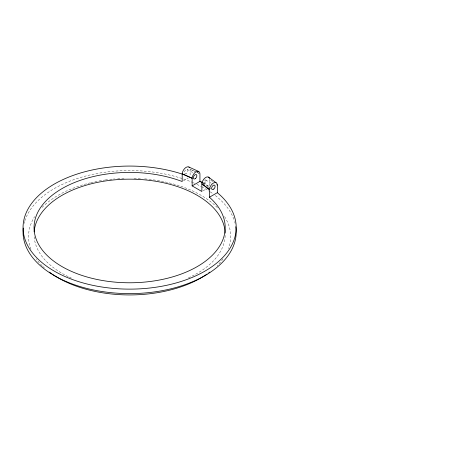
<?xml version="1.0" encoding="UTF-8"?>
<svg xmlns="http://www.w3.org/2000/svg" width="461" height="461" viewBox="0 0 461 461"><rect width="100%" height="100%" fill="white"/><g stroke="black" fill="none" stroke-linecap="round" stroke-linejoin="round"><path stroke-width="0.35" stroke-dasharray="2.31 1.73" d="M183.403 180.827L188.284 178.009M203.457 182.948L206.372 181.259M203.071 190.808L206.666 188.728M194.496 171.146L190.116 169.32L190.116 176.258M190.745 169.562L196.265 172.074M196.876 172.351L199.941 173.751L196.916 172.27M202.736 182.85L209.663 186.999M187.385 169.464A2.478 1.429 -60 0 1 186.601 173.296A2.478 1.429 -60 0 1 184.458 172.057A2.478 1.429 -60 0 1 187.385 169.464L193.349 172.904M205.669 180.015L211.634 183.461M203.157 183.04L209.841 186.895M206.77 186.371L208.562 187.402M209.156 187.748L210.948 188.78M210.781 180.182L213.011 181.813M209.663 179.364L209.663 186.302M224.593 216.624A101.068 58.351 0 0 1 228.529 248.588M222.997 258.909A101.068 58.351 0 0 1 217.148 265.755M44.377 267.933A101.068 58.351 0 0 1 42.533 266.193M42.089 265.755A101.068 58.351 0 0 1 36.246 258.909M30.945 249.211A101.068 58.351 0 0 1 34.644 216.624M42.089 207.404A101.068 58.351 0 0 1 90.264 182.833M90.944 182.671A101.068 58.351 0 0 1 98.527 181.058M99.23 180.925A101.068 58.351 0 0 1 104.682 180.032M105.292 179.94A101.068 58.351 0 0 1 108.975 179.456M109.591 179.381A101.068 58.351 0 0 1 114.559 178.88M117.676 178.638A101.068 58.351 0 0 1 125.213 178.28M134.03 178.28A101.068 58.351 0 0 1 141.562 178.638M144.685 178.88A101.068 58.351 0 0 1 148.413 179.243M149.03 179.312A101.068 58.351 0 0 1 152.724 179.773M153.34 179.853A101.068 58.351 0 0 1 218.018 208.291M24.122 223.389A106.572 61.526 0 0 1 24.669 221.401M24.877 220.744A106.572 61.526 0 0 1 182.908 178.805M183.576 179.029A106.572 61.526 0 0 1 192.635 182.47M193.263 182.735A106.572 61.526 0 0 1 194.496 183.276M196.928 184.383A106.572 61.526 0 0 1 201.048 186.423M201.618 186.722A106.572 61.526 0 0 1 209.743 191.522M210.256 191.857A106.572 61.526 0 0 1 213.022 193.787M215.287 195.487A106.572 61.526 0 0 1 234.574 221.401M234.77 222.064A106.572 61.526 0 0 1 235.122 223.389M225.17 235.536A95.571 55.176 0 0 1 188.457 277.816M71.443 278.11A95.571 55.176 0 0 1 68.833 276.911M68.188 276.6A95.571 55.176 0 0 1 34.143 236.741M204.58 180.061A2.478 1.429 -60 0 1 206.153 181.519A2.478 1.429 -60 0 1 203.975 184.371M203.975 180.47A2.478 1.429 -60 0 1 204.125 180.343"/><path stroke-width="0.69" d="M202.736 182.85L199.941 181.386L199.941 173.751A5.526 3.192 -60 0 0 196.046 171.803A5.526 3.192 -60 0 0 192.145 178.251L192.145 185.881L200.114 181.282L202.546 182.689M189.494 167.522A5.618 3.244 -60 0 0 185.166 168.052A5.618 3.244 -60 0 0 182.187 173.895L182.187 181.53L180.971 181.064A95.571 55.176 0 0 0 35.756 217.229A95.571 55.176 0 0 0 147.583 281.792A95.571 55.176 0 0 0 210.222 197.948L209.409 197.25L217.338 192.669L217.338 185.034L216.918 184.671M188.86 167.009L198.708 171.48M192.145 185.881L201.872 191.499L201.872 183.864A5.526 3.192 -60 0 1 205.278 177.739A5.526 3.192 -60 0 1 209.473 178.367M208.43 177.093L216.088 182.723M217.338 192.669L219.499 194.536A106.572 61.526 0 0 1 151.421 287.825A106.572 61.526 0 0 1 24.329 218.088A106.572 61.526 0 0 1 182.233 174.091M209.409 197.25L209.409 189.615A5.618 3.244 -60 0 1 213.374 183.057A5.618 3.244 -60 0 1 217.338 185.034M209.807 272.099A101.068 58.351 0 0 1 208.718 272.906M207.047 274.088A101.068 58.351 0 0 1 52.197 274.088M51.632 273.696A101.068 58.351 0 0 1 49.436 272.099M235.784 226.726A106.572 61.526 0 0 1 130.786 293.611A106.572 61.526 0 0 1 23.28 228.062M34.143 231.929A95.571 55.176 0 0 1 130.665 179.162A95.571 55.176 0 0 1 225.17 233.128M184.435 174.765L182.187 173.895L192.145 178.251L184.435 174.765M202.828 184.492L201.872 183.864L209.409 189.615L202.828 184.492M213.829 189.016A2.478 1.429 -60 0 0 214.613 185.184A2.478 1.429 -60 0 0 211.685 187.777A2.478 1.429 -60 0 0 213.829 189.016M195.55 178.459A2.478 1.429 -60 0 0 196.334 174.627A2.478 1.429 -60 0 0 193.407 177.226A2.478 1.429 -60 0 0 195.55 178.459"/></g></svg>
